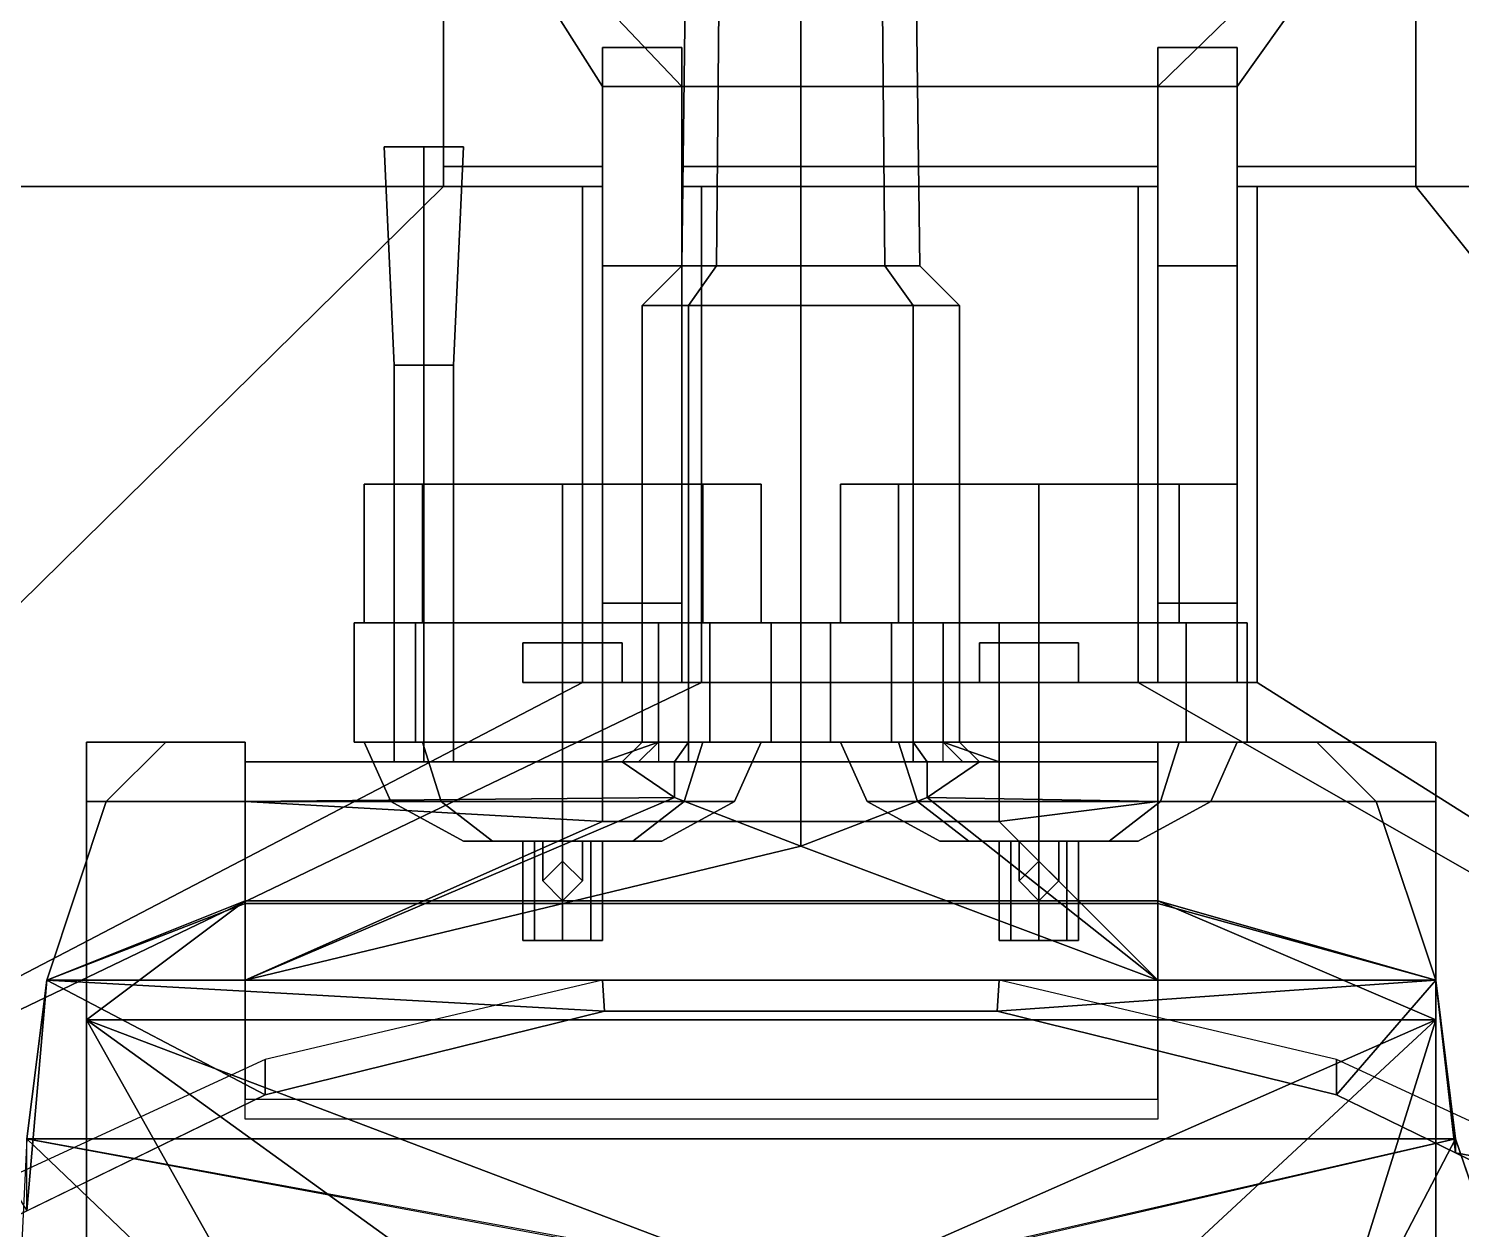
# Model space of a CAD drawing. Header units: millimetres. Extents: x -1.21 to 1.21, y -2.88 to 5.11.
# Drawn here: x -0.389 to 0.333, y 1.144 to 1.75 of the extents above; entities that cross this region are included whole.
import ezdxf

# ---------------------------------------------------------------- set-up
doc = ezdxf.new("R2010")
doc.units = ezdxf.units.MM
for name, color, linetype in [('gun', 1, 'Continuous'), ('option1', 6, 'Continuous'), ('sleeve', 5, 'Continuous'), ('turret', 2, 'Continuous'), ('turret2', 2, 'Continuous')]:
    doc.layers.add(name, color=color, linetype=linetype)

msp = doc.modelspace()

# ---------------------------------------------------------------- linework, layer by layer
for points in [[(-0.34449, 2.11, 0.4), (-0.8, 1.06, 0.4), (-0.46162, 1.84, 1.2), (-0.25772, 2.31, 0.92)], [(0.46162, 1.84, 1.2), (0.8, 1.06, 0.4), (0.34449, 2.11, 0.4), (0.25772, 2.31, 0.92)], [(0.34449, 2.11, 0.4), (0.8, 1.06, 0.4), (-0.8, 1.06, 0.4), (-0.34449, 2.11, 0.4)], [(-0.18, 1.84686, 1.20591), (-0.06, 1.72043, 1.4439), (0.18, 1.72043, 1.4439), (0.31, 1.84686, 1.20591)], [(-0.18, 1.84, 1.2), (-0.18, 1.67, 1.52), (-0.18, 1.68, 1.52), (-0.18, 1.84686, 1.20591)], [(-0.18, 1.84686, 1.20591), (-0.1, 1.72043, 1.4439), (-0.06, 1.72043, 1.4439), (-0.18, 1.84686, 1.20591)], [(-0.18, 1.68, 1.52), (-0.1, 1.68, 1.52), (-0.1, 1.72043, 1.4439), (-0.18, 1.84686, 1.20591)], [(0.31, 1.84686, 1.20591), (0.18, 1.72043, 1.4439), (0.22, 1.72043, 1.4439), (0.31, 1.84686, 1.20591)], [(0.31, 1.84686, 1.20591), (0.22, 1.72043, 1.4439), (0.22, 1.68, 1.52), (0.31, 1.68, 1.52)], [(0.31, 1.84686, 1.20591), (0.31, 1.68, 1.52), (0.31, 1.67, 1.52), (0.31, 1.84, 1.2)], [(-0.46162, 1.84, 1.2), (-0.53537, 1.67, 1.52), (-0.18, 1.67, 1.52), (-0.18, 1.84, 1.2)], [(0.31, 1.84, 1.2), (0.31, 1.67, 1.52), (0.53537, 1.67, 1.52), (0.46162, 1.84, 1.2)], [(-0.1, 1.74, 1.57), (-0.1, 1.63, 1.57), (-0.06, 1.63, 1.57), (-0.06, 1.74, 1.57)], [(-0.1, 1.74, 1.47), (-0.1, 1.74, 1.57), (-0.06, 1.74, 1.57), (-0.06, 1.74, 1.47)], [(-0.1, 1.72043, 1.4439), (-0.1, 1.74, 1.47), (-0.06, 1.74, 1.47), (-0.06, 1.72043, 1.4439)], [(-0.1, 1.68, 1.52), (-0.1, 1.74, 1.57), (-0.1, 1.74, 1.47), (-0.1, 1.72043, 1.4439)], [(-0.1, 1.67, 1.52), (-0.1, 1.67, 1.53), (-0.1, 1.74, 1.57), (-0.1, 1.68, 1.52)], [(-0.1, 1.42, 1.53), (-0.1, 1.63, 1.57), (-0.1, 1.74, 1.57), (-0.1, 1.67, 1.53)], [(-0.06, 1.72043, 1.4439), (-0.06, 1.74, 1.47), (-0.06, 1.74, 1.57), (-0.06, 1.68, 1.52)], [(-0.06, 1.68, 1.52), (-0.06, 1.74, 1.57), (-0.06, 1.67, 1.53), (-0.06, 1.67, 1.52)], [(-0.06, 1.67, 1.53), (-0.06, 1.74, 1.57), (-0.06, 1.63, 1.57), (-0.06, 1.42, 1.53)], [(0.18, 1.42, 1.53), (0.18, 1.63, 1.57), (0.18, 1.74, 1.57), (0.18, 1.67, 1.53)], [(0.18, 1.67, 1.52), (0.18, 1.67, 1.53), (0.18, 1.74, 1.57), (0.18, 1.68, 1.52)], [(0.18, 1.68, 1.52), (0.18, 1.74, 1.57), (0.18, 1.74, 1.47), (0.18, 1.72043, 1.4439)], [(0.18, 1.72043, 1.4439), (0.18, 1.74, 1.47), (0.22, 1.74, 1.47), (0.22, 1.72043, 1.4439)], [(0.18, 1.74, 1.47), (0.18, 1.74, 1.57), (0.22, 1.74, 1.57), (0.22, 1.74, 1.47)], [(0.18, 1.74, 1.57), (0.18, 1.63, 1.57), (0.22, 1.63, 1.57), (0.22, 1.74, 1.57)], [(0.22, 1.67, 1.53), (0.22, 1.74, 1.57), (0.22, 1.63, 1.57), (0.22, 1.42, 1.53)], [(0.22, 1.68, 1.52), (0.22, 1.74, 1.57), (0.22, 1.67, 1.53), (0.22, 1.67, 1.52)], [(0.22, 1.72043, 1.4439), (0.22, 1.74, 1.47), (0.22, 1.74, 1.57), (0.22, 1.68, 1.52)], [(-0.06, 1.68, 1.52), (0.18, 1.68, 1.52), (0.18, 1.72043, 1.4439), (-0.06, 1.72043, 1.4439)], [(-0.18, 1.68, 1.52), (-0.18, 1.67, 1.52), (-0.1, 1.67, 1.52), (-0.1, 1.68, 1.52)], [(-0.06, 1.68, 1.52), (-0.06, 1.67, 1.52), (0.18, 1.67, 1.52), (0.18, 1.68, 1.52)], [(0.22, 1.68, 1.52), (0.22, 1.67, 1.52), (0.31, 1.67, 1.52), (0.31, 1.68, 1.52)], [(-0.8, 1.06, 1.52), (-0.11, 1.42, 1.52), (-0.11, 1.67, 1.52), (-0.18, 1.67, 1.52)], [(-0.53537, 1.67, 1.52), (-0.8, 1.06, 1.52), (-0.8, 1.06, 1.52), (-0.18, 1.67, 1.52)], [(-0.11, 1.42, 1.52), (-0.11, 1.42, 1.53), (-0.11, 1.67, 1.53), (-0.11, 1.67, 1.52)], [(-0.11, 1.42, 1.53), (-0.1, 1.42, 1.53), (-0.1, 1.67, 1.53), (-0.11, 1.67, 1.53)], [(-0.11, 1.67, 1.52), (-0.11, 1.67, 1.53), (-0.1, 1.67, 1.53), (-0.1, 1.67, 1.52)], [(-0.06, 1.42, 1.53), (-0.05, 1.42, 1.53), (-0.05, 1.67, 1.53), (-0.06, 1.67, 1.53)], [(-0.05, 1.67, 1.53), (-0.05, 1.67, 1.52), (-0.06, 1.67, 1.52), (-0.06, 1.67, 1.53)], [(-0.05, 1.42, 1.53), (-0.05, 1.42, 1.52), (-0.05, 1.67, 1.52), (-0.05, 1.67, 1.53)], [(-0.05, 1.42, 1.52), (0.17, 1.42, 1.52), (0.17, 1.67, 1.52), (-0.05, 1.67, 1.52)], [(0.17, 1.67, 1.52), (0.17, 1.67, 1.53), (0.18, 1.67, 1.53), (0.18, 1.67, 1.52)], [(0.17, 1.42, 1.53), (0.18, 1.42, 1.53), (0.18, 1.67, 1.53), (0.17, 1.67, 1.53)], [(0.17, 1.42, 1.52), (0.17, 1.42, 1.53), (0.17, 1.67, 1.53), (0.17, 1.67, 1.52)], [(0.23, 1.67, 1.53), (0.23, 1.67, 1.52), (0.22, 1.67, 1.52), (0.22, 1.67, 1.53)], [(0.22, 1.42, 1.53), (0.23, 1.42, 1.53), (0.23, 1.67, 1.53), (0.22, 1.67, 1.53)], [(0.23, 1.42, 1.53), (0.23, 1.42, 1.52), (0.23, 1.67, 1.52), (0.23, 1.67, 1.53)], [(0.23, 1.42, 1.52), (0.8, 1.06, 1.52), (0.31, 1.67, 1.52), (0.23, 1.67, 1.52)], [(0.31, 1.67, 1.52), (0.8, 1.06, 1.52), (0.8, 1.06, 1.52), (0.53537, 1.67, 1.52)], [(-0.1, 1.63, 1.58), (-0.1, 1.46, 1.58), (-0.06, 1.46, 1.58), (-0.06, 1.63, 1.58)], [(-0.1, 1.63, 1.57), (-0.1, 1.63, 1.58), (-0.06, 1.63, 1.58), (-0.06, 1.63, 1.57)], [(-0.1, 1.42, 1.53), (-0.1, 1.46, 1.58), (-0.1, 1.63, 1.58), (-0.1, 1.63, 1.57)], [(-0.06, 1.63, 1.57), (-0.06, 1.63, 1.58), (-0.06, 1.46, 1.58), (-0.06, 1.42, 1.53)], [(0.18, 1.42, 1.53), (0.18, 1.46, 1.58), (0.18, 1.63, 1.58), (0.18, 1.63, 1.57)], [(0.18, 1.63, 1.57), (0.18, 1.63, 1.58), (0.22, 1.63, 1.58), (0.22, 1.63, 1.57)], [(0.18, 1.63, 1.58), (0.18, 1.46, 1.58), (0.22, 1.46, 1.58), (0.22, 1.63, 1.58)], [(0.22, 1.63, 1.57), (0.22, 1.63, 1.58), (0.22, 1.46, 1.58), (0.22, 1.42, 1.53)], [(-0.1, 1.46, 1.58), (-0.1, 1.42, 1.56), (-0.06, 1.42, 1.56), (-0.06, 1.46, 1.58)], [(-0.1, 1.46, 1.58), (-0.1, 1.46, 1.58), (-0.1, 1.42, 1.53), (-0.1, 1.42, 1.56)], [(-0.06, 1.42, 1.56), (-0.06, 1.42, 1.53), (-0.06, 1.46, 1.58)], [(0.18, 1.46, 1.58), (0.18, 1.46, 1.58), (0.18, 1.42, 1.53), (0.18, 1.42, 1.56)], [(0.18, 1.46, 1.58), (0.18, 1.42, 1.56), (0.22, 1.42, 1.56), (0.22, 1.46, 1.58)], [(0.22, 1.42, 1.56), (0.22, 1.42, 1.53), (0.22, 1.46, 1.58)], [(-0.05, 1.42, 1.52), (-0.8, 1.06, 1.52), (0.8, 1.06, 1.52), (0.17, 1.42, 1.52)], [(-0.8, 1.06, 1.52), (-0.05, 1.42, 1.52), (-0.05, 1.42, 1.52), (-0.11, 1.42, 1.52)], [(-0.1, 1.42, 1.53), (-0.11, 1.42, 1.52), (-0.05, 1.42, 1.52), (-0.06, 1.42, 1.53)], [(-0.11, 1.42, 1.53), (-0.11, 1.42, 1.52), (-0.11, 1.42, 1.52), (-0.1, 1.42, 1.53)], [(-0.1, 1.42, 1.56), (-0.1, 1.42, 1.53), (-0.06, 1.42, 1.53), (-0.06, 1.42, 1.56)], [(-0.06, 1.42, 1.53), (-0.05, 1.42, 1.52), (-0.05, 1.42, 1.52), (-0.05, 1.42, 1.53)], [(0.17, 1.42, 1.53), (0.17, 1.42, 1.52), (0.17, 1.42, 1.52), (0.18, 1.42, 1.53)], [(0.18, 1.42, 1.53), (0.17, 1.42, 1.52), (0.23, 1.42, 1.52), (0.22, 1.42, 1.53)], [(0.8, 1.06, 1.52), (0.23, 1.42, 1.52), (0.23, 1.42, 1.52), (0.17, 1.42, 1.52)], [(0.18, 1.42, 1.56), (0.18, 1.42, 1.53), (0.22, 1.42, 1.53), (0.22, 1.42, 1.56)], [(0.22, 1.42, 1.53), (0.23, 1.42, 1.52), (0.23, 1.42, 1.52), (0.23, 1.42, 1.53)]]:
    msp.add_3dface(points)
at = {"layer": 'gun'}
for points in [[(-0.04243, 1.63, 1.85757), (-0.06, 1.63, 1.9), (-0.055, 2.02, 1.9), (-0.03889, 2.02, 1.86111)], [(-0.06, 1.63, 1.9), (-0.04243, 1.63, 1.94243), (-0.03889, 2.02, 1.93889), (-0.055, 2.02, 1.9)], [(0, 1.63, 1.84), (-0.04243, 1.63, 1.85757), (-0.03889, 2.02, 1.86111), (0, 2.02, 1.845)], [(-0.04243, 1.63, 1.94243), (0, 1.63, 1.96), (0, 2.02, 1.955), (-0.03889, 2.02, 1.93889)], [(0.04243, 1.63, 1.85757), (0, 1.63, 1.84), (0, 2.02, 1.845), (0.03889, 2.02, 1.86111)], [(0, 1.63, 1.96), (0.04243, 1.63, 1.94243), (0.03889, 2.02, 1.93889), (0, 2.02, 1.955)], [(0.06, 1.63, 1.9), (0.04243, 1.63, 1.85757), (0.03889, 2.02, 1.86111), (0.055, 2.02, 1.9)], [(0.04243, 1.63, 1.94243), (0.06, 1.63, 1.9), (0.055, 2.02, 1.9), (0.03889, 2.02, 1.93889)], [(-0.19, 1.58, 1.855), (-0.205, 1.58, 1.87), (-0.21, 1.69, 1.87), (-0.19, 1.69, 1.85)], [(-0.205, 1.58, 1.87), (-0.19, 1.58, 1.885), (-0.19, 1.69, 1.89), (-0.21, 1.69, 1.87)], [(-0.21, 1.69, 1.87), (-0.19, 1.69, 1.89), (-0.17, 1.69, 1.87), (-0.19, 1.69, 1.85)], [(-0.175, 1.58, 1.87), (-0.19, 1.58, 1.855), (-0.19, 1.69, 1.85), (-0.17, 1.69, 1.87)], [(-0.19, 1.58, 1.885), (-0.175, 1.58, 1.87), (-0.17, 1.69, 1.87), (-0.19, 1.69, 1.89)], [(-0.05657, 1.61, 1.84343), (-0.08, 1.61, 1.9), (-0.06, 1.63, 1.9), (-0.04243, 1.63, 1.85757)], [(-0.08, 1.61, 1.9), (-0.05657, 1.61, 1.95657), (-0.04243, 1.63, 1.94243), (-0.06, 1.63, 1.9)], [(0, 1.61, 1.82), (-0.05657, 1.61, 1.84343), (-0.04243, 1.63, 1.85757), (0, 1.63, 1.84)], [(-0.05657, 1.61, 1.95657), (0, 1.61, 1.98), (0, 1.63, 1.96), (-0.04243, 1.63, 1.94243)], [(0.05657, 1.61, 1.84343), (0, 1.61, 1.82), (0, 1.63, 1.84), (0.04243, 1.63, 1.85757)], [(0, 1.61, 1.98), (0.05657, 1.61, 1.95657), (0.04243, 1.63, 1.94243), (0, 1.63, 1.96)], [(0.08, 1.61, 1.9), (0.05657, 1.61, 1.84343), (0.04243, 1.63, 1.85757), (0.06, 1.63, 1.9)], [(0.05657, 1.61, 1.95657), (0.08, 1.61, 1.9), (0.06, 1.63, 1.9), (0.04243, 1.63, 1.94243)], [(-0.05657, 1.61, 1.95657), (-0.08, 1.61, 1.9), (-0.08, 1.39, 1.9), (-0.05657, 1.39, 1.95657)], [(-0.08, 1.61, 1.9), (-0.05657, 1.61, 1.84343), (-0.05657, 1.39, 1.84343), (-0.08, 1.39, 1.9)], [(0, 1.61, 1.98), (-0.05657, 1.61, 1.95657), (-0.05657, 1.39, 1.95657), (0, 1.39, 1.98)], [(-0.05657, 1.61, 1.84343), (0, 1.61, 1.82), (0, 1.39, 1.82), (-0.05657, 1.39, 1.84343)], [(0.05657, 1.61, 1.95657), (0, 1.61, 1.98), (0, 1.39, 1.98), (0.05657, 1.39, 1.95657)], [(0, 1.61, 1.82), (0.05657, 1.61, 1.84343), (0.05657, 1.39, 1.84343), (0, 1.39, 1.82)], [(0.08, 1.61, 1.9), (0.05657, 1.61, 1.95657), (0.05657, 1.39, 1.95657), (0.08, 1.39, 1.9)], [(0.05657, 1.61, 1.84343), (0.08, 1.61, 1.9), (0.08, 1.39, 1.9), (0.05657, 1.39, 1.84343)], [(-0.19, 1.58, 1.885), (-0.205, 1.58, 1.87), (-0.205, 1.38, 1.87), (-0.19, 1.38, 1.885)], [(-0.205, 1.58, 1.87), (-0.19, 1.58, 1.855), (-0.19, 1.38, 1.855), (-0.205, 1.38, 1.87)], [(-0.175, 1.58, 1.87), (-0.19, 1.58, 1.885), (-0.19, 1.38, 1.885), (-0.175, 1.38, 1.87)], [(-0.19, 1.58, 1.855), (-0.175, 1.58, 1.87), (-0.175, 1.38, 1.87), (-0.19, 1.38, 1.855)]]:
    msp.add_3dface(points, dxfattribs=at)
at = {"layer": 'option1'}
for points in [[(-0.22, 1.52, 2.15), (-0.19071, 1.52, 2.07929), (-0.19071, 1.45, 2.07929), (-0.22, 1.45, 2.15)], [(-0.02, 1.52, 2.15), (-0.19071, 1.52, 2.07929), (-0.22, 1.52, 2.15), (-0.04929, 1.52, 2.22071)], [(-0.19071, 1.52, 2.22071), (-0.22, 1.52, 2.15), (-0.22, 1.45, 2.15), (-0.19071, 1.45, 2.22071)], [(-0.04929, 1.52, 2.22071), (-0.22, 1.52, 2.15), (-0.19071, 1.52, 2.22071), (-0.12, 1.52, 2.25)], [(-0.04929, 1.52, 2.07929), (-0.12, 1.52, 2.05), (-0.19071, 1.52, 2.07929), (-0.02, 1.52, 2.15)], [(-0.19071, 1.52, 2.07929), (-0.12, 1.52, 2.05), (-0.12, 1.45, 2.05), (-0.19071, 1.45, 2.07929)], [(-0.12, 1.52, 2.25), (-0.19071, 1.52, 2.22071), (-0.19071, 1.45, 2.22071), (-0.12, 1.45, 2.25)], [(-0.12, 1.52, 2.05), (-0.04929, 1.52, 2.07929), (-0.04929, 1.45, 2.07929), (-0.12, 1.45, 2.05)], [(-0.04929, 1.52, 2.22071), (-0.12, 1.52, 2.25), (-0.12, 1.45, 2.25), (-0.04929, 1.45, 2.22071)], [(-0.04929, 1.52, 2.07929), (-0.02, 1.52, 2.15), (-0.02, 1.45, 2.15), (-0.04929, 1.45, 2.07929)], [(-0.02, 1.52, 2.15), (-0.04929, 1.52, 2.22071), (-0.04929, 1.45, 2.22071), (-0.02, 1.45, 2.15)], [(0.04929, 1.52, 2.22071), (0.02, 1.52, 2.15), (0.02, 1.45, 2.15), (0.04929, 1.45, 2.22071)], [(0.02, 1.52, 2.15), (0.04929, 1.52, 2.07929), (0.04929, 1.45, 2.07929), (0.02, 1.45, 2.15)], [(0.19071, 1.52, 2.22071), (0.02, 1.52, 2.15), (0.04929, 1.52, 2.22071), (0.12, 1.52, 2.25)], [(0.22, 1.52, 2.15), (0.04929, 1.52, 2.07929), (0.02, 1.52, 2.15), (0.19071, 1.52, 2.22071)], [(0.12, 1.52, 2.25), (0.04929, 1.52, 2.22071), (0.04929, 1.45, 2.22071), (0.12, 1.45, 2.25)], [(0.04929, 1.52, 2.07929), (0.12, 1.52, 2.05), (0.12, 1.45, 2.05), (0.04929, 1.45, 2.07929)], [(0.19071, 1.52, 2.07929), (0.12, 1.52, 2.05), (0.04929, 1.52, 2.07929), (0.22, 1.52, 2.15)], [(0.19071, 1.52, 2.22071), (0.12, 1.52, 2.25), (0.12, 1.45, 2.25), (0.19071, 1.45, 2.22071)], [(0.12, 1.52, 2.05), (0.19071, 1.52, 2.07929), (0.19071, 1.45, 2.07929), (0.12, 1.45, 2.05)], [(0.22, 1.52, 2.15), (0.19071, 1.52, 2.22071), (0.19071, 1.45, 2.22071), (0.22, 1.45, 2.15)], [(0.19071, 1.52, 2.07929), (0.22, 1.52, 2.15), (0.22, 1.45, 2.15), (0.19071, 1.45, 2.07929)], [(-0.225, 1.45, 2.15), (-0.19425, 1.45, 2.07575), (-0.19425, 1.39, 2.07575), (-0.225, 1.39, 2.15)], [(-0.22, 1.45, 2.15), (-0.19071, 1.45, 2.07929), (-0.19425, 1.45, 2.07575), (-0.225, 1.45, 2.15)], [(-0.19425, 1.45, 2.22425), (-0.225, 1.45, 2.15), (-0.225, 1.39, 2.15), (-0.19425, 1.39, 2.22425)], [(-0.19071, 1.45, 2.22071), (-0.22, 1.45, 2.15), (-0.225, 1.45, 2.15), (-0.19425, 1.45, 2.22425)], [(-0.19425, 1.45, 2.07575), (-0.12, 1.45, 2.045), (-0.12, 1.39, 2.045), (-0.19425, 1.39, 2.07575)], [(-0.19071, 1.45, 2.07929), (-0.12, 1.45, 2.05), (-0.12, 1.45, 2.045), (-0.19425, 1.45, 2.07575)], [(-0.12, 1.45, 2.255), (-0.19425, 1.45, 2.22425), (-0.19425, 1.39, 2.22425), (-0.12, 1.39, 2.255)], [(-0.12, 1.45, 2.25), (-0.19071, 1.45, 2.22071), (-0.19425, 1.45, 2.22425), (-0.12, 1.45, 2.255)], [(-0.12, 1.45, 2.045), (-0.04575, 1.45, 2.07575), (-0.04575, 1.39, 2.07575), (-0.12, 1.39, 2.045)], [(-0.12, 1.45, 2.05), (-0.04929, 1.45, 2.07929), (-0.04575, 1.45, 2.07575), (-0.12, 1.45, 2.045)], [(-0.04575, 1.45, 2.22425), (-0.12, 1.45, 2.255), (-0.12, 1.39, 2.255), (-0.04575, 1.39, 2.22425)], [(-0.04929, 1.45, 2.22071), (-0.12, 1.45, 2.25), (-0.12, 1.45, 2.255), (-0.04575, 1.45, 2.22425)], [(-0.04929, 1.45, 2.07929), (-0.02, 1.45, 2.15), (-0.015, 1.45, 2.15), (-0.04575, 1.45, 2.07575)], [(-0.02, 1.45, 2.15), (-0.04929, 1.45, 2.22071), (-0.04575, 1.45, 2.22425), (-0.015, 1.45, 2.15)], [(-0.04575, 1.45, 2.07575), (-0.015, 1.45, 2.15), (-0.015, 1.39, 2.15), (-0.04575, 1.39, 2.07575)], [(-0.015, 1.45, 2.15), (-0.04575, 1.45, 2.22425), (-0.04575, 1.39, 2.22425), (-0.015, 1.39, 2.15)], [(0.04575, 1.45, 2.22425), (0.015, 1.45, 2.15), (0.015, 1.39, 2.15), (0.04575, 1.39, 2.22425)], [(0.015, 1.45, 2.15), (0.04575, 1.45, 2.07575), (0.04575, 1.39, 2.07575), (0.015, 1.39, 2.15)], [(0.04929, 1.45, 2.22071), (0.02, 1.45, 2.15), (0.015, 1.45, 2.15), (0.04575, 1.45, 2.22425)], [(0.02, 1.45, 2.15), (0.04929, 1.45, 2.07929), (0.04575, 1.45, 2.07575), (0.015, 1.45, 2.15)], [(0.12, 1.45, 2.255), (0.04575, 1.45, 2.22425), (0.04575, 1.39, 2.22425), (0.12, 1.39, 2.255)], [(0.04575, 1.45, 2.07575), (0.12, 1.45, 2.045), (0.12, 1.39, 2.045), (0.04575, 1.39, 2.07575)], [(0.12, 1.45, 2.25), (0.04929, 1.45, 2.22071), (0.04575, 1.45, 2.22425), (0.12, 1.45, 2.255)], [(0.04929, 1.45, 2.07929), (0.12, 1.45, 2.05), (0.12, 1.45, 2.045), (0.04575, 1.45, 2.07575)], [(0.19425, 1.45, 2.22425), (0.12, 1.45, 2.255), (0.12, 1.39, 2.255), (0.19425, 1.39, 2.22425)], [(0.12, 1.45, 2.045), (0.19425, 1.45, 2.07575), (0.19425, 1.39, 2.07575), (0.12, 1.39, 2.045)], [(0.19071, 1.45, 2.22071), (0.12, 1.45, 2.25), (0.12, 1.45, 2.255), (0.19425, 1.45, 2.22425)], [(0.12, 1.45, 2.05), (0.19071, 1.45, 2.07929), (0.19425, 1.45, 2.07575), (0.12, 1.45, 2.045)], [(0.19071, 1.45, 2.07929), (0.22, 1.45, 2.15), (0.225, 1.45, 2.15), (0.19425, 1.45, 2.07575)], [(0.22, 1.45, 2.15), (0.19071, 1.45, 2.22071), (0.19425, 1.45, 2.22425), (0.225, 1.45, 2.15)], [(0.225, 1.45, 2.15), (0.19425, 1.45, 2.22425), (0.19425, 1.39, 2.22425), (0.225, 1.39, 2.15)], [(0.19425, 1.45, 2.07575), (0.225, 1.45, 2.15), (0.225, 1.39, 2.15), (0.19425, 1.39, 2.07575)], [(-0.14, 1.42, 2.04), (-0.14, 1.44, 2.04), (-0.1, 1.44, 2.04), (-0.1, 1.42, 2.04)], [(-0.09, 1.44, 2.05), (-0.1, 1.44, 2.04), (-0.14, 1.44, 2.04), (-0.14, 1.44, 2.05)], [(-0.14, 1.44, 2.05), (-0.14, 1.44, 2.04), (-0.14, 1.42, 2.04), (-0.14, 1.42, 2.05)], [(-0.09, 1.42, 2.05), (-0.09, 1.44, 2.05), (-0.14, 1.44, 2.05), (-0.14, 1.42, 2.05)], [(-0.1, 1.42, 2.04), (-0.1, 1.44, 2.04), (-0.1, 1.44, 1.88), (-0.1, 1.42, 1.88)], [(-0.09, 1.44, 1.88), (-0.1, 1.44, 1.88), (-0.1, 1.44, 2.04), (-0.09, 1.44, 2.05)], [(-0.09, 1.42, 1.88), (-0.09, 1.44, 1.88), (-0.09, 1.44, 2.05), (-0.09, 1.42, 2.05)], [(0.14, 1.44, 2.05), (0.14, 1.44, 2.04), (0.1, 1.44, 2.04), (0.09, 1.44, 2.05)], [(0.09, 1.44, 2.05), (0.09, 1.42, 2.05), (0.14, 1.42, 2.05), (0.14, 1.44, 2.05)], [(0.09, 1.44, 2.05), (0.1, 1.44, 2.04), (0.1, 1.44, 1.88), (0.09, 1.44, 1.88)], [(0.09, 1.44, 1.88), (0.09, 1.42, 1.88), (0.09, 1.42, 2.05), (0.09, 1.44, 2.05)], [(0.14, 1.44, 2.04), (0.14, 1.42, 2.04), (0.1, 1.42, 2.04), (0.1, 1.44, 2.04)], [(0.1, 1.44, 2.04), (0.1, 1.42, 2.04), (0.1, 1.42, 1.88), (0.1, 1.44, 1.88)], [(0.14, 1.42, 2.05), (0.14, 1.42, 2.04), (0.14, 1.44, 2.04), (0.14, 1.44, 2.05)], [(-0.14, 1.42, 2.05), (-0.14, 1.42, 2.04), (-0.1, 1.42, 2.04), (-0.09, 1.42, 2.05)], [(-0.09, 1.42, 2.05), (-0.1, 1.42, 2.04), (-0.1, 1.42, 1.88), (-0.09, 1.42, 1.88)], [(0.09, 1.42, 2.05), (0.1, 1.42, 2.04), (0.14, 1.42, 2.04), (0.14, 1.42, 2.05)], [(0.09, 1.42, 1.88), (0.1, 1.42, 1.88), (0.1, 1.42, 2.04), (0.09, 1.42, 2.05)], [(-0.225, 1.39, 2.15), (-0.19425, 1.39, 2.07575), (-0.19071, 1.39, 2.07929), (-0.22, 1.39, 2.15)], [(-0.19425, 1.39, 2.22425), (-0.225, 1.39, 2.15), (-0.22, 1.39, 2.15), (-0.19071, 1.39, 2.22071)], [(-0.2066, 1.36, 2.15), (-0.22, 1.39, 2.15), (-0.19071, 1.39, 2.07929), (-0.18124, 1.36, 2.08876)], [(-0.18124, 1.36, 2.21124), (-0.19071, 1.39, 2.22071), (-0.22, 1.39, 2.15), (-0.2066, 1.36, 2.15)], [(-0.19425, 1.39, 2.07575), (-0.12, 1.39, 2.045), (-0.12, 1.39, 2.05), (-0.19071, 1.39, 2.07929)], [(-0.12, 1.39, 2.255), (-0.19425, 1.39, 2.22425), (-0.19071, 1.39, 2.22071), (-0.12, 1.39, 2.25)], [(-0.18124, 1.36, 2.08876), (-0.19071, 1.39, 2.07929), (-0.12, 1.39, 2.05), (-0.12, 1.36, 2.0634)], [(-0.12, 1.36, 2.2366), (-0.12, 1.39, 2.25), (-0.19071, 1.39, 2.22071), (-0.18124, 1.36, 2.21124)], [(-0.12, 1.36, 2.0634), (-0.12, 1.39, 2.05), (-0.04929, 1.39, 2.07929), (-0.05876, 1.36, 2.08876)], [(-0.12, 1.39, 2.045), (-0.04575, 1.39, 2.07575), (-0.04929, 1.39, 2.07929), (-0.12, 1.39, 2.05)], [(-0.05876, 1.36, 2.21124), (-0.04929, 1.39, 2.22071), (-0.12, 1.39, 2.25), (-0.12, 1.36, 2.2366)], [(-0.04575, 1.39, 2.22425), (-0.12, 1.39, 2.255), (-0.12, 1.39, 2.25), (-0.04929, 1.39, 2.22071)], [(-0.05876, 1.36, 2.08876), (-0.04929, 1.39, 2.07929), (-0.02, 1.39, 2.15), (-0.0334, 1.36, 2.15)], [(-0.0334, 1.36, 2.15), (-0.02, 1.39, 2.15), (-0.04929, 1.39, 2.22071), (-0.05876, 1.36, 2.21124)], [(-0.04575, 1.39, 2.07575), (-0.015, 1.39, 2.15), (-0.02, 1.39, 2.15), (-0.04929, 1.39, 2.07929)], [(-0.015, 1.39, 2.15), (-0.04575, 1.39, 2.22425), (-0.04929, 1.39, 2.22071), (-0.02, 1.39, 2.15)], [(0.04575, 1.39, 2.22425), (0.015, 1.39, 2.15), (0.02, 1.39, 2.15), (0.04929, 1.39, 2.22071)], [(0.015, 1.39, 2.15), (0.04575, 1.39, 2.07575), (0.04929, 1.39, 2.07929), (0.02, 1.39, 2.15)], [(0.0334, 1.36, 2.15), (0.02, 1.39, 2.15), (0.04929, 1.39, 2.07929), (0.05876, 1.36, 2.08876)], [(0.05876, 1.36, 2.21124), (0.04929, 1.39, 2.22071), (0.02, 1.39, 2.15), (0.0334, 1.36, 2.15)], [(0.12, 1.39, 2.255), (0.04575, 1.39, 2.22425), (0.04929, 1.39, 2.22071), (0.12, 1.39, 2.25)], [(0.04575, 1.39, 2.07575), (0.12, 1.39, 2.045), (0.12, 1.39, 2.05), (0.04929, 1.39, 2.07929)], [(0.05876, 1.36, 2.08876), (0.04929, 1.39, 2.07929), (0.12, 1.39, 2.05), (0.12, 1.36, 2.0634)], [(0.12, 1.36, 2.2366), (0.12, 1.39, 2.25), (0.04929, 1.39, 2.22071), (0.05876, 1.36, 2.21124)], [(0.12, 1.36, 2.0634), (0.12, 1.39, 2.05), (0.19071, 1.39, 2.07929), (0.18124, 1.36, 2.08876)], [(0.18124, 1.36, 2.21124), (0.19071, 1.39, 2.22071), (0.12, 1.39, 2.25), (0.12, 1.36, 2.2366)], [(0.19425, 1.39, 2.22425), (0.12, 1.39, 2.255), (0.12, 1.39, 2.25), (0.19071, 1.39, 2.22071)], [(0.12, 1.39, 2.045), (0.19425, 1.39, 2.07575), (0.19071, 1.39, 2.07929), (0.12, 1.39, 2.05)], [(0.18124, 1.36, 2.08876), (0.19071, 1.39, 2.07929), (0.22, 1.39, 2.15), (0.2066, 1.36, 2.15)], [(0.2066, 1.36, 2.15), (0.22, 1.39, 2.15), (0.19071, 1.39, 2.22071), (0.18124, 1.36, 2.21124)], [(0.19425, 1.39, 2.07575), (0.225, 1.39, 2.15), (0.22, 1.39, 2.15), (0.19071, 1.39, 2.07929)], [(0.225, 1.39, 2.15), (0.19425, 1.39, 2.22425), (0.19071, 1.39, 2.22071), (0.22, 1.39, 2.15)], [(-0.17, 1.34, 2.15), (-0.2066, 1.36, 2.15), (-0.18124, 1.36, 2.08876), (-0.15536, 1.34, 2.11464)], [(-0.15536, 1.34, 2.18536), (-0.18124, 1.36, 2.21124), (-0.2066, 1.36, 2.15), (-0.17, 1.34, 2.15)], [(-0.15536, 1.34, 2.11464), (-0.18124, 1.36, 2.08876), (-0.12, 1.36, 2.0634), (-0.12, 1.34, 2.1)], [(-0.12, 1.34, 2.2), (-0.12, 1.36, 2.2366), (-0.18124, 1.36, 2.21124), (-0.15536, 1.34, 2.18536)], [(-0.12, 1.34, 2.1), (-0.12, 1.36, 2.0634), (-0.05876, 1.36, 2.08876), (-0.08464, 1.34, 2.11464)], [(-0.08464, 1.34, 2.18536), (-0.05876, 1.36, 2.21124), (-0.12, 1.36, 2.2366), (-0.12, 1.34, 2.2)], [(-0.08464, 1.34, 2.11464), (-0.05876, 1.36, 2.08876), (-0.0334, 1.36, 2.15), (-0.07, 1.34, 2.15)], [(-0.07, 1.34, 2.15), (-0.0334, 1.36, 2.15), (-0.05876, 1.36, 2.21124), (-0.08464, 1.34, 2.18536)], [(0.07, 1.34, 2.15), (0.0334, 1.36, 2.15), (0.05876, 1.36, 2.08876), (0.08464, 1.34, 2.11464)], [(0.08464, 1.34, 2.18536), (0.05876, 1.36, 2.21124), (0.0334, 1.36, 2.15), (0.07, 1.34, 2.15)], [(0.08464, 1.34, 2.11464), (0.05876, 1.36, 2.08876), (0.12, 1.36, 2.0634), (0.12, 1.34, 2.1)], [(0.12, 1.34, 2.2), (0.12, 1.36, 2.2366), (0.05876, 1.36, 2.21124), (0.08464, 1.34, 2.18536)], [(0.12, 1.34, 2.1), (0.12, 1.36, 2.0634), (0.18124, 1.36, 2.08876), (0.15536, 1.34, 2.11464)], [(0.15536, 1.34, 2.18536), (0.18124, 1.36, 2.21124), (0.12, 1.36, 2.2366), (0.12, 1.34, 2.2)], [(0.15536, 1.34, 2.11464), (0.18124, 1.36, 2.08876), (0.2066, 1.36, 2.15), (0.17, 1.34, 2.15)], [(0.17, 1.34, 2.15), (0.2066, 1.36, 2.15), (0.18124, 1.36, 2.21124), (0.15536, 1.34, 2.18536)], [(-0.14, 1.34, 2.15), (-0.17, 1.34, 2.15), (-0.15536, 1.34, 2.11464), (-0.13414, 1.34, 2.13586)], [(-0.13414, 1.34, 2.16414), (-0.15536, 1.34, 2.18536), (-0.17, 1.34, 2.15), (-0.14, 1.34, 2.15)], [(-0.13414, 1.34, 2.13586), (-0.15536, 1.34, 2.11464), (-0.12, 1.34, 2.1), (-0.12, 1.34, 2.13)], [(-0.12, 1.34, 2.17), (-0.12, 1.34, 2.2), (-0.15536, 1.34, 2.18536), (-0.13414, 1.34, 2.16414)], [(-0.13414, 1.34, 2.16414), (-0.14, 1.34, 2.15), (-0.14, 1.29, 2.15), (-0.13414, 1.29, 2.16414)], [(-0.14, 1.34, 2.15), (-0.13414, 1.34, 2.13586), (-0.13414, 1.29, 2.13586), (-0.14, 1.29, 2.15)], [(-0.12, 1.34, 2.17), (-0.13414, 1.34, 2.16414), (-0.13414, 1.29, 2.16414), (-0.12, 1.29, 2.17)], [(-0.13414, 1.34, 2.13586), (-0.12, 1.34, 2.13), (-0.12, 1.29, 2.13), (-0.13414, 1.29, 2.13586)], [(-0.12, 1.33, 2.1), (-0.13, 1.32, 2.11), (-0.13, 1.34, 2.11), (-0.12, 1.34, 2.1)], [(-0.13, 1.32, 2.11), (-0.12, 1.31, 2.12), (-0.12, 1.34, 2.12), (-0.13, 1.34, 2.11)], [(-0.12, 1.34, 2.13), (-0.12, 1.34, 2.1), (-0.08464, 1.34, 2.11464), (-0.10586, 1.34, 2.13586)], [(-0.10586, 1.34, 2.16414), (-0.12, 1.34, 2.17), (-0.12, 1.29, 2.17), (-0.10586, 1.29, 2.16414)], [(-0.12, 1.34, 2.13), (-0.10586, 1.34, 2.13586), (-0.10586, 1.29, 2.13586), (-0.12, 1.29, 2.13)], [(-0.10586, 1.34, 2.16414), (-0.08464, 1.34, 2.18536), (-0.12, 1.34, 2.2), (-0.12, 1.34, 2.17)], [(-0.11, 1.32, 2.11), (-0.12, 1.33, 2.1), (-0.12, 1.34, 2.1), (-0.11, 1.34, 2.11)], [(-0.12, 1.31, 2.12), (-0.11, 1.32, 2.11), (-0.11, 1.34, 2.11), (-0.12, 1.34, 2.12)], [(-0.10586, 1.34, 2.13586), (-0.08464, 1.34, 2.11464), (-0.07, 1.34, 2.15), (-0.1, 1.34, 2.15)], [(-0.1, 1.34, 2.15), (-0.10586, 1.34, 2.16414), (-0.10586, 1.29, 2.16414), (-0.1, 1.29, 2.15)], [(-0.10586, 1.34, 2.13586), (-0.1, 1.34, 2.15), (-0.1, 1.29, 2.15), (-0.10586, 1.29, 2.13586)], [(-0.1, 1.34, 2.15), (-0.07, 1.34, 2.15), (-0.08464, 1.34, 2.18536), (-0.10586, 1.34, 2.16414)], [(0.10586, 1.34, 2.16414), (0.08464, 1.34, 2.18536), (0.07, 1.34, 2.15), (0.1, 1.34, 2.15)], [(0.1, 1.34, 2.15), (0.07, 1.34, 2.15), (0.08464, 1.34, 2.11464), (0.10586, 1.34, 2.13586)], [(0.12, 1.34, 2.17), (0.12, 1.34, 2.2), (0.08464, 1.34, 2.18536), (0.10586, 1.34, 2.16414)], [(0.10586, 1.34, 2.13586), (0.08464, 1.34, 2.11464), (0.12, 1.34, 2.1), (0.12, 1.34, 2.13)], [(0.10586, 1.34, 2.16414), (0.1, 1.34, 2.15), (0.1, 1.29, 2.15), (0.10586, 1.29, 2.16414)], [(0.1, 1.34, 2.15), (0.10586, 1.34, 2.13586), (0.10586, 1.29, 2.13586), (0.1, 1.29, 2.15)], [(0.12, 1.34, 2.17), (0.10586, 1.34, 2.16414), (0.10586, 1.29, 2.16414), (0.12, 1.29, 2.17)], [(0.10586, 1.34, 2.13586), (0.12, 1.34, 2.13), (0.12, 1.29, 2.13), (0.10586, 1.29, 2.13586)], [(0.11, 1.32, 2.11), (0.12, 1.31, 2.12), (0.12, 1.34, 2.12), (0.11, 1.34, 2.11)], [(0.12, 1.33, 2.1), (0.11, 1.32, 2.11), (0.11, 1.34, 2.11), (0.12, 1.34, 2.1)], [(0.13414, 1.34, 2.16414), (0.12, 1.34, 2.17), (0.12, 1.29, 2.17), (0.13414, 1.29, 2.16414)], [(0.12, 1.34, 2.13), (0.13414, 1.34, 2.13586), (0.13414, 1.29, 2.13586), (0.12, 1.29, 2.13)], [(0.13414, 1.34, 2.16414), (0.15536, 1.34, 2.18536), (0.12, 1.34, 2.2), (0.12, 1.34, 2.17)], [(0.12, 1.34, 2.13), (0.12, 1.34, 2.1), (0.15536, 1.34, 2.11464), (0.13414, 1.34, 2.13586)], [(0.12, 1.31, 2.12), (0.13, 1.32, 2.11), (0.13, 1.34, 2.11), (0.12, 1.34, 2.12)], [(0.13, 1.32, 2.11), (0.12, 1.33, 2.1), (0.12, 1.34, 2.1), (0.13, 1.34, 2.11)], [(0.14, 1.34, 2.15), (0.13414, 1.34, 2.16414), (0.13414, 1.29, 2.16414), (0.14, 1.29, 2.15)], [(0.13414, 1.34, 2.13586), (0.14, 1.34, 2.15), (0.14, 1.29, 2.15), (0.13414, 1.29, 2.13586)], [(0.13414, 1.34, 2.13586), (0.15536, 1.34, 2.11464), (0.17, 1.34, 2.15), (0.14, 1.34, 2.15)], [(0.14, 1.34, 2.15), (0.17, 1.34, 2.15), (0.15536, 1.34, 2.18536), (0.13414, 1.34, 2.16414)], [(-0.13, 1.32, 2.11), (-0.12, 1.33, 2.1), (-0.12, 1.33, 1.99586), (-0.13, 1.32, 2)], [(-0.12, 1.33, 2.1), (-0.11, 1.32, 2.11), (-0.11, 1.32, 2), (-0.12, 1.33, 1.99586)], [(0.11, 1.32, 2.11), (0.12, 1.33, 2.1), (0.12, 1.33, 1.99586), (0.11, 1.32, 2)], [(0.12, 1.33, 2.1), (0.13, 1.32, 2.11), (0.13, 1.32, 2), (0.12, 1.33, 1.99586)], [(-0.12, 1.31, 2.12), (-0.13, 1.32, 2.11), (-0.13, 1.32, 2), (-0.12, 1.31, 2.00414)], [(-0.11, 1.32, 2.11), (-0.12, 1.31, 2.12), (-0.12, 1.31, 2.00414), (-0.11, 1.32, 2)], [(0.12, 1.31, 2.12), (0.11, 1.32, 2.11), (0.11, 1.32, 2), (0.12, 1.31, 2.00414)], [(0.13, 1.32, 2.11), (0.12, 1.31, 2.12), (0.12, 1.31, 2.00414), (0.13, 1.32, 2)], [(-0.12, 1.29, 2.17), (-0.13414, 1.29, 2.16414), (-0.14, 1.29, 2.15), (-0.10586, 1.29, 2.16414)], [(-0.10586, 1.29, 2.16414), (-0.14, 1.29, 2.15), (-0.13414, 1.29, 2.13586), (-0.1, 1.29, 2.15)], [(-0.1, 1.29, 2.15), (-0.13414, 1.29, 2.13586), (-0.12, 1.29, 2.13), (-0.10586, 1.29, 2.13586)], [(0.12, 1.29, 2.17), (0.10586, 1.29, 2.16414), (0.1, 1.29, 2.15), (0.13414, 1.29, 2.16414)], [(0.13414, 1.29, 2.16414), (0.1, 1.29, 2.15), (0.10586, 1.29, 2.13586), (0.14, 1.29, 2.15)], [(0.14, 1.29, 2.15), (0.10586, 1.29, 2.13586), (0.12, 1.29, 2.13), (0.13414, 1.29, 2.13586)]]:
    msp.add_3dface(points, dxfattribs=at)
at = {"layer": 'sleeve'}
for points in [[(-0.1, 1.45, 1.78), (-0.1, 1.38, 1.83), (-0.1, 1.38, 1.88), (-0.1, 1.45, 1.88)], [(0, 1.45, 1.82), (0.1, 1.45, 1.78), (-0.1, 1.45, 1.78), (0, 1.45, 1.82)], [(0.1, 1.45, 1.78), (0.1, 1.35, 1.78), (-0.1, 1.35, 1.78), (-0.1, 1.45, 1.78)], [(-0.1, 1.45, 1.78), (-0.1, 1.36, 1.79), (-0.1, 1.38, 1.83), (-0.1, 1.45, 1.78)], [(-0.1, 1.45, 1.78), (-0.1, 1.35, 1.78), (-0.1, 1.36, 1.79), (-0.1, 1.45, 1.78)], [(-0.05657, 1.45, 1.84343), (0, 1.45, 1.82), (-0.1, 1.45, 1.78), (-0.05657, 1.45, 1.84343)], [(-0.07172, 1.45, 1.88), (-0.05657, 1.45, 1.84343), (-0.1, 1.45, 1.78), (-0.07172, 1.45, 1.88)], [(-0.1, 1.45, 1.88), (-0.07172, 1.45, 1.88), (-0.1, 1.45, 1.78), (-0.1, 1.45, 1.88)], [(-0.1, 1.45, 1.88), (-0.1, 1.38, 1.88), (-0.07172, 1.39, 1.88), (-0.07172, 1.45, 1.88)], [(-0.05657, 1.45, 1.84343), (-0.07172, 1.45, 1.88), (-0.07172, 1.38, 1.88), (-0.05657, 1.38, 1.84343)], [(0, 1.45, 1.82), (-0.05657, 1.45, 1.84343), (-0.05657, 1.38, 1.84343), (0, 1.38, 1.82)], [(0.05657, 1.45, 1.84343), (0, 1.45, 1.82), (0, 1.38, 1.82), (0.05657, 1.38, 1.84343)], [(0.05657, 1.45, 1.84343), (0.1, 1.45, 1.78), (0, 1.45, 1.82), (0.05657, 1.45, 1.84343)], [(0.07172, 1.45, 1.88), (0.05657, 1.45, 1.84343), (0.05657, 1.38, 1.84343), (0.07172, 1.38, 1.88)], [(0.07172, 1.45, 1.88), (0.1, 1.45, 1.78), (0.05657, 1.45, 1.84343), (0.07172, 1.45, 1.88)], [(0.07172, 1.45, 1.88), (0.07172, 1.39, 1.88), (0.1, 1.38, 1.88), (0.1, 1.45, 1.88)], [(0.1, 1.45, 1.88), (0.1, 1.45, 1.78), (0.07172, 1.45, 1.88), (0.1, 1.45, 1.88)], [(0.1, 1.38, 1.88), (0.1, 1.38, 1.83), (0.1, 1.45, 1.78), (0.1, 1.45, 1.88)], [(0.1, 1.38, 1.83), (0.1, 1.36, 1.79), (0.1, 1.45, 1.78)], [(0.1, 1.36, 1.79), (0.1, 1.35, 1.78), (0.1, 1.45, 1.78)], [(-0.1, 1.38, 1.88), (-0.1, 1.38, 1.88), (-0.08172, 1.38, 1.88), (-0.07172, 1.39, 1.88)], [(-0.09, 1.38, 1.9), (-0.06364, 1.38, 1.96364), (-0.05657, 1.39, 1.95657), (-0.08, 1.39, 1.9)], [(-0.08172, 1.38, 1.88), (-0.09, 1.38, 1.9), (-0.08, 1.39, 1.9), (-0.07172, 1.39, 1.88)], [(-0.06364, 1.38, 1.96364), (0, 1.38, 1.99), (0, 1.39, 1.98), (-0.05657, 1.39, 1.95657)], [(0, 1.38, 1.99), (0.06364, 1.38, 1.96364), (0.05657, 1.39, 1.95657), (0, 1.39, 1.98)], [(0.06364, 1.38, 1.96364), (0.09, 1.38, 1.9), (0.08, 1.39, 1.9), (0.05657, 1.39, 1.95657)], [(0.09, 1.38, 1.9), (0.08172, 1.38, 1.88), (0.07172, 1.39, 1.88), (0.08, 1.39, 1.9)], [(0.07172, 1.39, 1.88), (0.08172, 1.38, 1.88), (0.08172, 1.38, 1.88), (0.1, 1.38, 1.88)], [(-0.28, 1.38, 1.91), (-0.28, 1.36, 1.97), (-0.06364, 1.36212, 1.96364), (-0.09, 1.38, 1.9)], [(-0.1, 1.38, 1.83), (-0.1, 1.36, 1.79), (-0.28, 1.36, 1.79), (-0.28, 1.38, 1.83)], [(-0.1, 1.38, 1.88), (-0.1, 1.38, 1.83), (-0.28, 1.38, 1.83), (-0.28, 1.38, 1.91)], [(-0.28, 1.38, 1.91), (-0.28, 1.38, 1.91), (-0.09, 1.38, 1.9), (-0.1, 1.38, 1.88)], [(-0.1, 1.38, 1.88), (-0.1, 1.38, 1.88), (-0.09, 1.38, 1.9), (-0.08172, 1.38, 1.88)], [(-0.06364, 1.38, 1.96364), (-0.09, 1.38, 1.9), (-0.09, 1.38, 1.9), (-0.06364, 1.36212, 1.96364)], [(0, 1.38, 1.99), (-0.06364, 1.38, 1.96364), (-0.06364, 1.36212, 1.96364), (0, 1.3375, 1.99)], [(0.06364, 1.38, 1.96364), (0, 1.38, 1.99), (0, 1.3375, 1.99), (0.06364, 1.36212, 1.96364)], [(0.09, 1.38, 1.9), (0.06364, 1.38, 1.96364), (0.06364, 1.36212, 1.96364), (0.09, 1.38, 1.9)], [(0.09, 1.38, 1.9), (0.06364, 1.36212, 1.96364), (0.18, 1.36, 1.97), (0.18, 1.38, 1.91)], [(0.08172, 1.38, 1.88), (0.09, 1.38, 1.9), (0.09, 1.38, 1.9), (0.1, 1.38, 1.88)], [(0.09, 1.38, 1.9), (0.09, 1.38, 1.9), (0.18, 1.38, 1.91), (0.1, 1.38, 1.88)], [(0.18, 1.38, 1.83), (0.18, 1.36, 1.79), (0.1, 1.36, 1.79), (0.1, 1.38, 1.83)], [(0.18, 1.38, 1.91), (0.18, 1.38, 1.83), (0.1, 1.38, 1.83), (0.1, 1.38, 1.88)], [(-0.06364, 1.36212, 1.96364), (-0.06364, 1.36212, 1.96364), (-0.28, 1.27, 2.05), (0, 1.3375, 1.99)], [(-0.28, 1.36, 1.97), (-0.28, 1.36, 1.97), (-0.28, 1.27, 2.05), (-0.06364, 1.36212, 1.96364)], [(-0.1, 1.35, 1.78), (-0.1, 1.35, 1.78), (-0.28, 1.27, 1.7), (-0.28, 1.36, 1.79)], [(-0.1, 1.36, 1.79), (-0.1, 1.36, 1.79), (-0.1, 1.35, 1.78), (-0.28, 1.36, 1.79)], [(0, 1.3375, 1.99), (0, 1.3375, 1.99), (0.18, 1.27, 2.05), (0.06364, 1.36212, 1.96364)], [(0.06364, 1.36212, 1.96364), (0.06364, 1.36212, 1.96364), (0.18, 1.27, 2.05), (0.18, 1.36, 1.97)], [(0.18, 1.36, 1.79), (0.18, 1.36, 1.79), (0.18, 1.27, 1.7), (0.1, 1.35, 1.78)], [(0.18, 1.36, 1.79), (0.18, 1.36, 1.79), (0.1, 1.35, 1.78), (0.1, 1.36, 1.79)], [(0.1, 1.35, 1.78), (0.18, 1.27, 1.7), (-0.28, 1.27, 1.7), (-0.1, 1.35, 1.78)], [(0, 1.3375, 1.99), (0, 1.3375, 1.99), (-0.28, 1.27, 2.05), (0.18, 1.27, 2.05)], [(0.18, 1.27, 2.05), (-0.28, 1.27, 2.05), (-0.28, 1.21, 2.07), (0.18, 1.21, 2.07)], [(0.18, 1.27, 1.7), (0.18, 1.2, 1.67), (-0.28, 1.2, 1.67), (-0.28, 1.27, 1.7)]]:
    msp.add_3dface(points, dxfattribs=at)
at = {"layer": 'turret'}
for points in [[(-0.35, 1.36, 1.78), (-0.35, 1.36, 1.99), (-0.32, 1.39, 1.9), (-0.32, 1.39, 1.84)], [(-0.35, 1.36, 1.78), (-0.32, 1.39, 1.84), (-0.28, 1.39, 1.84), (-0.28, 1.36, 1.78)], [(-0.32, 1.39, 1.9), (-0.35, 1.36, 1.99), (-0.28, 1.36, 1.99), (-0.28, 1.39, 1.9)], [(-0.32, 1.39, 1.84), (-0.32, 1.39, 1.9), (-0.28, 1.39, 1.9), (-0.28, 1.39, 1.84)], [(-0.28, 1.39, 1.84), (-0.28, 1.39, 1.9), (-0.28, 1.36, 1.99), (-0.28, 1.36, 1.78)], [(0.26, 1.39, 1.9), (0.26, 1.39, 1.84), (0.18, 1.39, 1.84), (0.18, 1.39, 1.9)], [(0.26, 1.39, 1.84), (0.29, 1.36, 1.78), (0.18, 1.36, 1.78), (0.18, 1.39, 1.84)], [(0.29, 1.36, 1.99), (0.26, 1.39, 1.9), (0.18, 1.39, 1.9), (0.18, 1.36, 1.99)], [(0.18, 1.39, 1.9), (0.18, 1.39, 1.84), (0.18, 1.36, 1.78), (0.18, 1.36, 1.99)], [(0.29, 1.36, 1.99), (0.29, 1.36, 1.78), (0.26, 1.39, 1.84), (0.26, 1.39, 1.9)], [(-0.38, 1.27, 1.69), (-0.38, 1.27, 2.06), (-0.35, 1.36, 1.99), (-0.35, 1.36, 1.78)], [(-0.38, 1.27, 1.69), (-0.35, 1.36, 1.78), (-0.28, 1.36, 1.78), (-0.28, 1.31, 1.73)], [(-0.35, 1.36, 1.99), (-0.38, 1.27, 2.06), (-0.28, 1.30857, 2.03), (-0.28, 1.36, 1.99)], [(-0.28, 1.36, 1.78), (-0.28, 1.36, 1.99), (-0.28, 1.30857, 2.03), (-0.28, 1.31, 1.73)], [(0.29, 1.36, 1.78), (0.32, 1.27, 1.69), (0.18, 1.31, 1.72), (0.18, 1.36, 1.78)], [(0.32, 1.27, 2.06), (0.29, 1.36, 1.99), (0.18, 1.36, 1.99), (0.18, 1.30857, 2.03)], [(0.18, 1.36, 1.99), (0.18, 1.36, 1.78), (0.18, 1.31, 1.72), (0.18, 1.30857, 2.03)], [(0.32, 1.27, 2.06), (0.32, 1.27, 1.69), (0.29, 1.36, 1.78), (0.29, 1.36, 1.99)], [(0.32, 1.27, 1.69), (-0.38, 1.27, 1.69), (-0.28, 1.31, 1.73), (0.18, 1.31, 1.72)], [(-0.38, 1.27, 2.06), (0.32, 1.27, 2.06), (0.18, 1.30857, 2.03), (-0.28, 1.30857, 2.03)], [(0.18, 1.31, 1.72), (-0.28, 1.31, 1.73), (-0.28, 1.30857, 2.03), (0.18, 1.30857, 2.03)], [(-0.4, 1.14889, 1.61), (-0.39, 1.15376, 1.61), (-0.38, 1.27, 1.69), (-0.27, 1.21222, 1.61)], [(-0.39, 1.15376, 1.61), (-0.39, 1.19, 2.1), (-0.38, 1.27, 2.06), (-0.38, 1.27, 1.69)], [(-0.39, 1.19, 2.1), (0.33, 1.19, 2.1), (0.32, 1.27, 2.06), (-0.38, 1.27, 2.06)], [(0.09889, 1.25444, 1.61), (-0.09889, 1.25444, 1.61), (-0.38, 1.27, 1.69), (0.32, 1.27, 1.69)], [(-0.27, 1.21222, 1.61), (-0.38, 1.27, 1.69), (-0.38, 1.27, 1.69), (-0.09889, 1.25444, 1.61)], [(-0.27, 1.23, 1.54), (-0.27, 1.21222, 1.61), (-0.09889, 1.25444, 1.61), (-0.1, 1.27, 1.54)], [(-0.1, 1.27, 1.54), (-0.09889, 1.25444, 1.61), (0.09889, 1.25444, 1.61), (0.1, 1.27, 1.54)], [(0.1, 1.27, 1.54), (0.09889, 1.25444, 1.61), (0.27, 1.21222, 1.61), (0.27, 1.23, 1.54)], [(0.09889, 1.25444, 1.61), (0.32, 1.27, 1.69), (0.32, 1.27, 1.69), (0.27, 1.21222, 1.61)], [(0.27, 1.21222, 1.61), (0.32, 1.27, 1.69), (0.32, 1.27, 1.69), (0.33, 1.18299, 1.61)], [(0.33, 1.19, 2.1), (0.33, 1.18299, 1.61), (0.32, 1.27, 1.69), (0.32, 1.27, 2.06)], [(-0.4, 1.17, 1.54), (-0.39, 1.15376, 1.61), (-0.27, 1.21222, 1.61), (-0.27, 1.23, 1.54)], [(0.27, 1.23, 1.54), (0.27, 1.21222, 1.61), (0.33, 1.18299, 1.61), (0.4, 1.17, 1.54)], [(-0.39, 1.19, 2.1), (-0.4, 0.98603, 2.15), (-0.27, 1.07508, 2.15), (-0.39, 1.19, 2.1)], [(-0.39, 1.19, 2.1), (-0.09032, 1.13444, 2.15), (0.08968, 1.13444, 2.15), (0.33, 1.19, 2.1)], [(-0.39, 1.19, 2.1), (-0.27, 1.07508, 2.15), (-0.09, 1.13508, 2.15), (-0.39, 1.19, 2.1)], [(0.33, 1.19, 2.1), (0.09, 1.13508, 2.15), (0.27, 1.07508, 2.15), (0.33, 1.19, 2.1)], [(0.33, 1.19, 2.1), (0.27, 1.07508, 2.15), (0.4, 0.98508, 2.15), (0.33, 1.19, 2.1)], [(0.4, 0.98603, 2.15), (0.4, 1.14889, 1.61), (0.33, 1.18299, 1.61), (0.33, 1.19, 2.1)], [(0.4, 1.17, 1.54), (0.33, 1.18299, 1.61), (0.4, 1.14889, 1.61), (0.4, 1.17, 1.54)]]:
    msp.add_3dface(points, dxfattribs=at)
at = {"layer": 'turret2'}
for points in [[(-0.36, 1.39, 1.93), (-0.36, 1.36, 1.99), (-0.28, 1.36, 1.99), (-0.28, 1.39, 1.93)], [(-0.36, 1.39, 1.82), (-0.36, 1.39, 1.93), (-0.28, 1.39, 1.93), (-0.28, 1.39, 1.82)], [(-0.36, 1.36, 1.75), (-0.36, 1.39, 1.82), (-0.28, 1.39, 1.82), (-0.28, 1.36, 1.75)], [(-0.36, 1.36, 1.75), (-0.36, 1.36, 1.99), (-0.36, 1.39, 1.93), (-0.36, 1.39, 1.82)], [(-0.28, 1.39, 1.82), (-0.28, 1.39, 1.93), (-0.28, 1.36, 1.99), (-0.28, 1.36, 1.75)], [(0.18, 1.39, 1.93), (0.18, 1.36, 1.99), (0.32, 1.36, 1.99), (0.32, 1.39, 1.93)], [(0.18, 1.39, 1.82), (0.18, 1.39, 1.93), (0.32, 1.39, 1.93), (0.32, 1.39, 1.82)], [(0.18, 1.36, 1.75), (0.18, 1.39, 1.82), (0.32, 1.39, 1.82), (0.32, 1.36, 1.75)], [(0.18, 1.36, 1.75), (0.18, 1.36, 1.99), (0.18, 1.39, 1.93), (0.18, 1.39, 1.82)], [(0.32, 1.39, 1.82), (0.32, 1.39, 1.93), (0.32, 1.36, 1.99), (0.32, 1.36, 1.75)], [(-0.36, 1.36, 1.99), (-0.36, 1.25, 2.1), (-0.28, 1.31, 2.04), (-0.28, 1.36, 1.99)], [(-0.36, 1.25, 1.66), (-0.36, 1.36, 1.75), (-0.28, 1.36, 1.75), (-0.28, 1.31, 1.70909)], [(-0.36, 1.25, 1.66), (-0.36, 1.25, 2.1), (-0.36, 1.36, 1.99), (-0.36, 1.36, 1.75)], [(-0.28, 1.36, 1.75), (-0.28, 1.36, 1.99), (-0.28, 1.31, 2.04), (-0.28, 1.31, 1.70909)], [(0.18, 1.36, 1.99), (0.18, 1.31, 2.04), (0.32, 1.25, 2.1), (0.32, 1.36, 1.99)], [(0.18, 1.31, 1.70909), (0.18, 1.36, 1.75), (0.32, 1.36, 1.75), (0.32, 1.25, 1.66)], [(0.18, 1.31, 1.70909), (0.18, 1.31, 2.04), (0.18, 1.36, 1.99), (0.18, 1.36, 1.75)], [(0.32, 1.36, 1.75), (0.32, 1.36, 1.99), (0.32, 1.25, 2.1), (0.32, 1.25, 1.66)], [(-0.28, 1.31, 2.04), (-0.36, 1.25, 2.1), (0.32, 1.25, 2.1), (0.18, 1.31, 2.04)], [(-0.36, 1.25, 1.66), (-0.28, 1.31, 1.70909), (0.18, 1.31, 1.70909), (0.32, 1.25, 1.66)], [(-0.28, 1.31, 1.70909), (-0.28, 1.31, 2.04), (0.18, 1.31, 2.04), (0.18, 1.31, 1.70909)], [(-0.36, 1.25, 1.66), (-0.36, 1.04, 1.66), (-0.36, 1.04, 2.1), (-0.36, 1.25, 2.1)], [(-0.36, 1.25, 2.1), (-0.07, 1.14, 2.1), (0.07, 1.14, 2.1), (0.32, 1.25, 2.1)], [(-0.36, 1.25, 2.1), (-0.18, 1.12, 2.1), (-0.07, 1.14, 2.1), (-0.36, 1.25, 2.1)], [(-0.36, 1.25, 2.1), (-0.27, 1.09, 2.1), (-0.18, 1.12, 2.1), (-0.36, 1.25, 2.1)], [(-0.36, 1.25, 2.1), (-0.36, 1.04, 2.1), (-0.27, 1.09, 2.1), (-0.36, 1.25, 2.1)], [(-0.07, 1.14, 1.66), (-0.36, 1.25, 1.66), (0.32, 1.25, 1.66), (0.07, 1.14, 1.66)], [(-0.18, 1.12, 1.66), (-0.36, 1.25, 1.66), (-0.36, 1.25, 1.66), (-0.07, 1.14, 1.66)], [(-0.27, 1.09, 1.66), (-0.36, 1.25, 1.66), (-0.36, 1.25, 1.66), (-0.18, 1.12, 1.66)], [(-0.36, 1.04, 1.66), (-0.36, 1.25, 1.66), (-0.36, 1.25, 1.66), (-0.27, 1.09, 1.66)], [(0.32, 1.25, 2.1), (0.07, 1.14, 2.1), (0.18, 1.12, 2.1), (0.32, 1.25, 2.1)], [(0.07, 1.14, 1.66), (0.32, 1.25, 1.66), (0.32, 1.25, 1.66), (0.18, 1.12, 1.66)], [(0.32, 1.25, 2.1), (0.18, 1.12, 2.1), (0.27, 1.09, 2.1), (0.32, 1.25, 2.1)], [(0.18, 1.12, 1.66), (0.32, 1.25, 1.66), (0.32, 1.25, 1.66), (0.27, 1.09, 1.66)], [(0.32, 1.25, 2.1), (0.27, 1.09, 2.1), (0.32, 1.06222, 2.1), (0.32, 1.25, 2.1)], [(0.27, 1.09, 1.66), (0.32, 1.25, 1.66), (0.32, 1.25, 1.66), (0.32, 1.06222, 1.66)], [(0.32, 1.25, 1.66), (0.32, 1.25, 2.1), (0.32, 1.06222, 2.1), (0.32, 1.06222, 1.66)]]:
    msp.add_3dface(points, dxfattribs=at)

doc.saveas('drawing.dxf')
